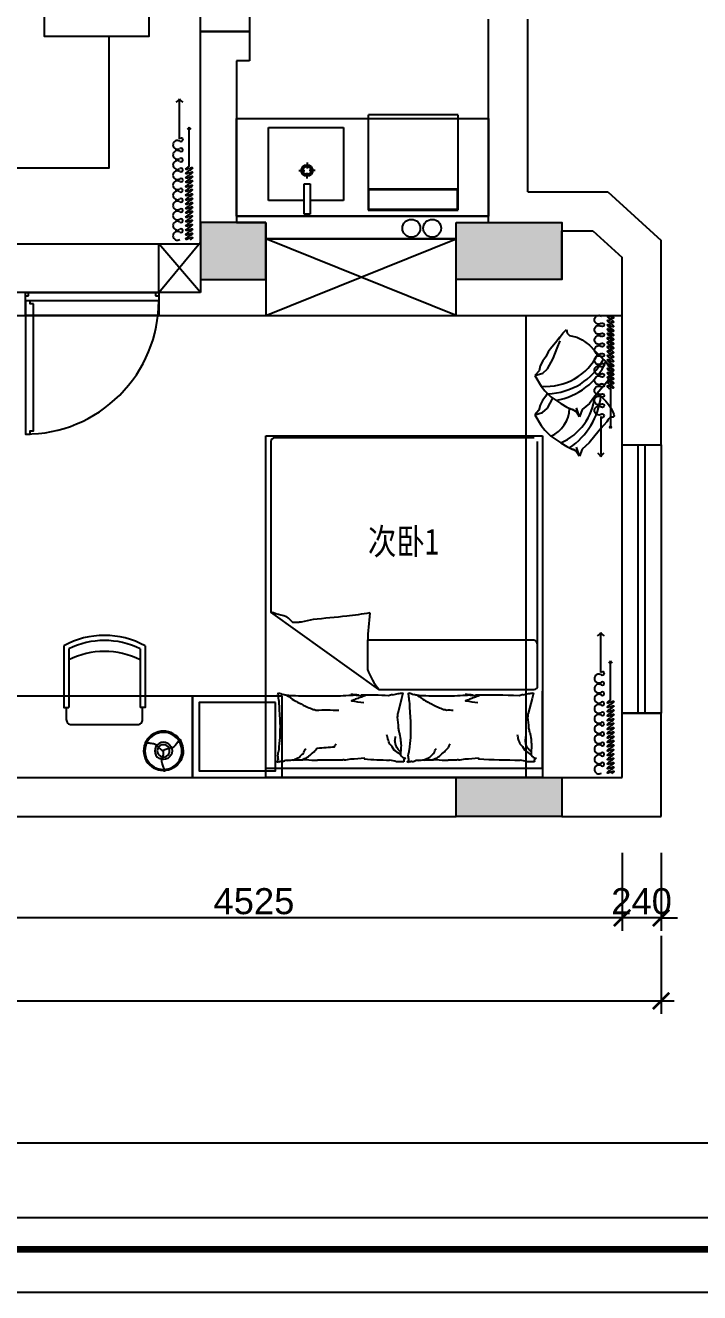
# Model space of a CAD drawing. Header units: millimetres. Extents: x 148889 to 229003, y -70503 to 111106.
# Drawn here: x 213598 to 217743, y -70503 to -62714 of the extents above; entities that cross this region are included whole.
import ezdxf
from ezdxf.enums import TextEntityAlignment as Align
from ezdxf.lldxf.tags import DXFTag

# ---------------------------------------------------------------- set-up
doc = ezdxf.new("R2010")
doc.units = ezdxf.units.MM
doc.header["$PDMODE"] = 3
doc.linetypes.add('DASHED2', pattern=[0.375, 0.25, -0.125])
doc.linetypes.add('HIDDEN', pattern=[0.375, 0.25, -0.125])
for name, color, linetype in [('C-门套', 16, 'Continuous'), ('P-原墙线', 7, 'Continuous'), ('P-固定家具1(到顶)', 3, 'Continuous'), ('P-固定家具2(不到顶)', 2, 'Continuous'), ('P-外部尺寸', 44, 'Continuous'), ('P-完成面', 1, 'Continuous'), ('P-文字', 3, 'Continuous'), ('P-新墙线', 4, 'Continuous'), ('P-活动家具', 3, 'Continuous'), ('P-窗', 3, 'Continuous'), ('P-门', 1, 'Continuous'), ('W-图框', 251, 'Continuous'), ('大墨图框', 4, 'Continuous')]:
    doc.layers.add(name, color=color, linetype=linetype)
doc.styles.add('Arial', font='arial.ttf')
doc.styles.add('H1', font='SimSun.ttf')
doc.styles.add('NAME-1', font='simhei_0.ttf')
doc.styles.add('NAME-2', font='swisse.ttf')
tags = doc.linetypes.add('ACAD_ISO03W100', pattern=[30, 12, -18]).pattern_tags.tags
tags[6:7] = [DXFTag(74, 4), DXFTag(75, 0), DXFTag(340, '0'), DXFTag(46, 1.0), DXFTag(50, 0.0), DXFTag(44, 0.0), DXFTag(45, 0.0)]
tags[4:5] = [DXFTag(74, 4), DXFTag(75, 0), DXFTag(340, '0'), DXFTag(46, 1.0), DXFTag(50, 0.0), DXFTag(44, 0.0), DXFTag(45, 0.0)]
doc.dimstyles.new('1比80', dxfattribs={"dimscale": 80, "dimtxt": 2, "dimasz": 1.25, "dimexe": 1, "dimexo": 1, "dimgap": 0.25, "dimtad": 1, "dimdec": 0, "dimrnd": 0.005, "dimzin": 0, "dimdsep": 46, "dimtxsty": 'Arial', "dimblk": 'ARCHTICK', "dimcen": 0.125, "dimdle": 1, "dimclrd": 44, "dimclre": 44, "dimclrt": 50, "dimadec": 0, "dimazin": 0, "dimtfac": 1, "dimtdec": 0, "dimtix": 1, "dimtmove": 2, "dimatfit": 3, "dimldrblk": 'DOT', "dimfxl": 5, "dimfxlon": 1, "dimtvp": 1, "dimtolj": 1, "dimtzin": 0, "dimarcsym": 0})

# ---------------------------------------------------------------- blocks, each defined once
blk = doc.blocks.new('_ArchTick')
at = {"color": 0, "linetype": 'ByBlock', "const_width": 0.15}
blk.add_lwpolyline([(-0.5, -0.5), (0.5, 0.5)], dxfattribs=at)
blk = doc.blocks.new('*D299')
at = {"layer": 'Defpoints', "color": 0}
for p in [(217505.9, -67258.6), (217265.9, -67336.1), (217265.9, -68199.3)]:
    blk.add_point(p, dxfattribs=at)
at = {"layer": 'P-外部尺寸', "color": 44, "lineweight": -2}
for p, q in [((217265.9, -67799.3), (217265.9, -68279.3)), ((217505.9, -67799.3), (217505.9, -68279.3)), ((217265.9, -68199.3), (217165.9, -68199.3)), ((217505.9, -68199.3), (217265.9, -68199.3)), ((217505.9, -68199.3), (217605.9, -68199.3))]:
    blk.add_line(p, q, dxfattribs=at)
at = {"layer": 'P-外部尺寸', "color": 44, "lineweight": -2, "xscale": 100, "yscale": 100, "zscale": 100}
blk.add_blockref('_ArchTick', (217265.9, -68199.3), dxfattribs=at)
at = {"layer": 'P-外部尺寸', "color": 44, "lineweight": -2, "xscale": 100, "yscale": 100, "zscale": 100, "rotation": 180}
blk.add_blockref('_ArchTick', (217505.9, -68199.3), dxfattribs=at)
at = {"layer": 'P-外部尺寸', "color": 50, "insert": (217385.9, -68097.6), "char_height": 160, "attachment_point": 5, "style": 'Arial'}
blk.add_mtext('\\A1;240', dxfattribs=at)
blk = doc.blocks.new('_Dot')
at = {"color": 0, "linetype": 'ByBlock', "lineweight": -2}
blk.add_line((-0.5, 0), (-1, 0), dxfattribs=at)
at = {"color": 0, "linetype": 'ByBlock', "const_width": 0.5}
blk.add_lwpolyline([(-0.25, 0, 1), (0.25, 0, 1)], format="xyb", close=True, dxfattribs=at)
blk = doc.blocks.new('*D300')
at = {"layer": 'Defpoints', "color": 0}
for p in [(212740.9, -67111.8), (217265.9, -67336.1), (212740.9, -68199.3)]:
    blk.add_point(p, dxfattribs=at)
at = {"layer": 'P-外部尺寸', "color": 44, "lineweight": -2}
for p, q in [((212740.9, -67799.3), (212740.9, -68279.3)), ((217265.9, -67799.3), (217265.9, -68279.3)), ((217345.9, -68199.3), (212660.9, -68199.3))]:
    blk.add_line(p, q, dxfattribs=at)
at = {"layer": 'P-外部尺寸', "color": 44, "lineweight": -2, "xscale": 100, "yscale": 100, "zscale": 100, "rotation": 180}
blk.add_blockref('_ArchTick', (212740.9, -68199.3), dxfattribs=at)
at = {"layer": 'P-外部尺寸', "color": 44, "lineweight": -2, "xscale": 100, "yscale": 100, "zscale": 100}
blk.add_blockref('_ArchTick', (217265.9, -68199.3), dxfattribs=at)
at = {"layer": 'P-外部尺寸', "color": 50, "insert": (215003.4, -68097.6), "char_height": 160, "attachment_point": 5, "style": 'Arial'}
blk.add_mtext('\\A1;4525', dxfattribs=at)
blk = doc.blocks.new('*D307')
at = {"layer": 'Defpoints', "color": 0}
for p in [(203190.9, -67799.3), (217505.9, -67799.3), (217505.9, -68709.5)]:
    blk.add_point(p, dxfattribs=at)
at = {"layer": 'P-外部尺寸', "color": 44, "lineweight": -2}
for p, q in [((203190.9, -68309.5), (203190.9, -68789.5)), ((217505.9, -68309.5), (217505.9, -68789.5)), ((203110.9, -68709.5), (217585.9, -68709.5))]:
    blk.add_line(p, q, dxfattribs=at)
at = {"layer": 'P-外部尺寸', "color": 44, "lineweight": -2, "xscale": 100, "yscale": 100, "zscale": 100, "rotation": 180}
blk.add_blockref('_ArchTick', (203190.9, -68709.5), dxfattribs=at)
at = {"layer": 'P-外部尺寸', "color": 44, "lineweight": -2, "xscale": 100, "yscale": 100, "zscale": 100}
blk.add_blockref('_ArchTick', (217505.9, -68709.5), dxfattribs=at)
at = {"layer": 'P-外部尺寸', "color": 50, "insert": (210348.4, -68607.7), "char_height": 160, "attachment_point": 5, "style": 'Arial'}
blk.add_mtext('\\A1;14315', dxfattribs=at)
blk = doc.blocks.new('*D308')
at = {"layer": 'Defpoints', "color": 0}
for p in [(217032.8, -67336.1), (218361.2, -67336.1), (217032.8, -67576.1)]:
    blk.add_point(p, dxfattribs=at)
at = {"layer": 'P-外部尺寸', "color": 44, "lineweight": -2}
for p, q in [((218361.2, -67336.1), (218361.2, -67236.1)), ((217961.2, -67336.1), (218441.2, -67336.1)), ((218361.2, -67576.1), (218361.2, -67336.1)), ((217961.2, -67576.1), (218441.2, -67576.1)), ((218361.2, -67576.1), (218361.2, -67676.1))]:
    blk.add_line(p, q, dxfattribs=at)
at = {"layer": 'P-外部尺寸', "color": 44, "lineweight": -2, "xscale": 100, "yscale": 100, "zscale": 100}
for p, rotation in [((218361.2, -67336.1), 270), ((218361.2, -67576.1), 90)]:
    blk.add_blockref('_ArchTick', p, dxfattribs=dict(at, rotation=rotation))
at = {"layer": 'P-外部尺寸', "color": 50, "insert": (218259.5, -67456.1), "char_height": 160, "attachment_point": 5, "rotation": 90, "style": 'Arial'}
blk.add_mtext('\\A1;240', dxfattribs=at)
blk = doc.blocks.new('*D309')
at = {"layer": 'Defpoints', "color": 0}
for p in [(215956.6, -64276.1), (218361.2, -64276.1), (217032.8, -67336.1)]:
    blk.add_point(p, dxfattribs=at)
at = {"layer": 'P-外部尺寸', "color": 44, "lineweight": -2}
for p, q in [((218361.2, -67416.1), (218361.2, -64196.1)), ((217961.2, -64276.1), (218441.2, -64276.1)), ((217961.2, -67336.1), (218441.2, -67336.1))]:
    blk.add_line(p, q, dxfattribs=at)
at = {"layer": 'P-外部尺寸', "color": 44, "lineweight": -2, "xscale": 100, "yscale": 100, "zscale": 100}
for p, rotation in [((218361.2, -64276.1), 90), ((218361.2, -67336.1), 270)]:
    blk.add_blockref('_ArchTick', p, dxfattribs=dict(at, rotation=rotation))
at = {"layer": 'P-外部尺寸', "color": 50, "insert": (218259.4, -65806.1), "char_height": 160, "attachment_point": 5, "rotation": 90, "style": 'Arial'}
blk.add_mtext('\\A1;3060', dxfattribs=at)
blk = doc.blocks.new('*D310')
at = {"layer": 'Defpoints', "color": 0}
for p in [(215774.2, -64026.1), (218361.2, -64026.1), (215956.6, -64276.1)]:
    blk.add_point(p, dxfattribs=at)
at = {"layer": 'P-外部尺寸', "color": 44, "lineweight": -2}
for p, q in [((218361.2, -64026.1), (218361.2, -63926.1)), ((217961.2, -64026.1), (218441.2, -64026.1)), ((218361.2, -64276.1), (218361.2, -64026.1)), ((217961.2, -64276.1), (218441.2, -64276.1)), ((218361.2, -64276.1), (218361.2, -64376.1))]:
    blk.add_line(p, q, dxfattribs=at)
at = {"layer": 'P-外部尺寸', "color": 44, "lineweight": -2, "xscale": 100, "yscale": 100, "zscale": 100}
for p, rotation in [((218361.2, -64026.1), 270), ((218361.2, -64276.1), 90)]:
    blk.add_blockref('_ArchTick', p, dxfattribs=dict(at, rotation=rotation))
at = {"layer": 'P-外部尺寸', "color": 50, "insert": (218259.5, -64151.1), "char_height": 160, "attachment_point": 5, "rotation": 90, "style": 'Arial'}
blk.add_mtext('\\A1;250', dxfattribs=at)
blk = doc.blocks.new('*D311')
at = {"layer": 'Defpoints', "color": 0}
for p in [(214675.9, -60411.1), (218361.2, -60411.1), (215774.2, -64026.1)]:
    blk.add_point(p, dxfattribs=at)
at = {"layer": 'P-外部尺寸', "color": 44, "lineweight": -2}
for p, q in [((218361.2, -64106.1), (218361.2, -60331.1)), ((217961.2, -60411.1), (218441.2, -60411.1)), ((217961.2, -64026.1), (218441.2, -64026.1))]:
    blk.add_line(p, q, dxfattribs=at)
at = {"layer": 'P-外部尺寸', "color": 44, "lineweight": -2, "xscale": 100, "yscale": 100, "zscale": 100}
for p, rotation in [((218361.2, -60411.1), 90), ((218361.2, -64026.1), 270)]:
    blk.add_blockref('_ArchTick', p, dxfattribs=dict(at, rotation=rotation))
at = {"layer": 'P-外部尺寸', "color": 50, "insert": (218259.4, -62218.6), "char_height": 160, "attachment_point": 5, "rotation": 90, "style": 'Arial'}
blk.add_mtext('\\A1;3615', dxfattribs=at)
blk = doc.blocks.new('A$C77B95984')
at = {"color": 252, "ltscale": 120}
for p, q in [((126.6, 365.8), (163.1, 403.9)), ((163.1, 403.9), (192.3, 434.5)), ((319.1, 443.7), (361.1, 408.5)), ((361.1, 408.5), (406.7, 372.2)), ((385.6, 389), (405.2, 409.5)), ((405.2, 409.5), (434.4, 440.1)), ((561.2, 449.3), (603.1, 414.1)), ((603.1, 414.1), (648.8, 377.8)), ((61.2, 285.9), (93.8, 331.4)), ((93.8, 331.4), (126.6, 365.8)), ((406.7, 372.2), (452.3, 339.7)), ((452.3, 339.7), (490.7, 295.8)), ((648.8, 377.8), (694.4, 345.3)), ((694.4, 345.3), (732.8, 301.4)), ((36.9, 206.9), (47.1, 251.9)), ((47.1, 251.9), (61.2, 285.9)), ((477.9, 202.2), (492.1, 236.1)), ((535.9, 281.9), (480.3, 262)), ((490.7, 295.8), (535.9, 281.9)), ((492.1, 236.1), (502.5, 269.9)), ((496.4, 246.9), (492.1, 236.1)), ((507.6, 263.1), (496.4, 246.9)), ((535.9, 281.9), (507.6, 263.1)), ((720, 207.8), (734.1, 241.7)), ((777.9, 287.5), (722.3, 267.6)), ((732.8, 301.4), (777.9, 287.5)), ((734.1, 241.7), (744.6, 275.5)), ((738.4, 252.5), (734.1, 241.7)), ((749.7, 268.7), (738.4, 252.5)), ((777.9, 287.5), (749.7, 268.7)), ((0, 187.4), (22.3, 191.7)), ((22.9, 165.5), (0, 187.4)), ((22.3, 191.7), (36.9, 206.9)), ((60.5, 139.4), (22.9, 165.5)), ((416.8, 102.7), (456.4, 164.4)), ((456.4, 164.4), (477.9, 202.2)), ((658.9, 108.3), (698.4, 170)), ((698.4, 170), (720, 207.8)), ((49.5, 147.5), (83.7, 122.2)), ((83.7, 122.2), (110.4, 100.4)), ((110.4, 100.4), (140.8, 78.7)), ((140.8, 78.7), (171, 64.5)), ((379.9, 64.1), (416.8, 102.7)), ((394.1, 79), (413, 70.1)), ((487.5, 83), (424.4, 114.5)), ((514.3, 53.7), (487.5, 83)), ((622, 69.7), (658.9, 108.3)), ((171, 64.5), (197.6, 46.4)), ((197.6, 46.4), (227.8, 32.2)), ((227.8, 32.2), (257.8, 25.4)), ((257.8, 25.4), (288.3, 0)), ((288, 1), (352.8, 41.7)), ((352.8, 41.7), (379.9, 64.1)), ((413, 70.1), (439.6, 52)), ((439.6, 52), (469.8, 37.8)), ((469.8, 37.8), (499.9, 31)), ((499.9, 31), (530.4, 5.6)), ((530.4, 5.6), (514.3, 53.7)), ((530, 6.6), (594.9, 47.3)), ((594.9, 47.3), (622, 69.7))]:
    blk.add_line(p, q, dxfattribs=at)
at = {"color": 252}
for p, q in [((117.1, 134.1), (71.8, 151.7)), ((181.1, 109.5), (117.1, 134.1)), ((245.4, 77.4), (181.1, 109.5)), ((272.2, 48.1), (245.4, 77.4)), ((288.3, 0), (272.2, 48.1))]:
    blk.add_line(p, q, dxfattribs=at)
at = {"color": 252, "ltscale": 120}
for centre, radius, start, end in [((0.4, 62.3), 398.5, 3.03399, 63.58331), ((42.5, 62.8), 400.7, 10.34656, 68.03772), ((-2.5, 61), 355.9, 356.8963, 65.524)]:
    blk.add_arc(centre, radius, start, end, dxfattribs=at)
at = {"color": 252}
for centre, radius, start, end in [((361, -40.1), 451.8, 35.89086, 84.39264), ((378.2, 19.6), 353.7, 25.14893, 85.37815), ((479.8, 19.2), 200, 26.4599, 88.51442)]:
    blk.add_arc(centre, radius, start, end, dxfattribs=at)
at = {"color": 252, "ltscale": 120}
for points, knots in [([(192.3, 434.5), (206.7, 445.2), (226.4, 460), (243.1, 478.1), (247.7, 483)], [0, 0, 0, 0, 53.615527, 73.759118, 73.759118, 73.759118, 73.759118]), ([(247.7, 483), (259.1, 474.5), (281.1, 458.2), (306.8, 448.5), (319.1, 443.7)], [0, 0, 0, 0, 42.350236, 81.851055, 81.851055, 81.851055, 81.851055]), ([(434.4, 440.1), (447.2, 451.1), (470.6, 471.1), (535.8, 503.9), (530.6, 465.6), (547.6, 456.6), (561.2, 449.3)], [0, 0, 0, 0, 61.510805, 111.422185, 121.590049, 161.394204, 161.394204, 161.394204, 161.394204])]:
    blk.add_open_spline(points, degree=3, knots=knots, dxfattribs=at)
blk = doc.blocks.new('sfbhsrdfbh')
at = {"layer": '大墨图框', "color": 4, "linetype": 'ByBlock', "ltscale": 100}
for points in [[(56.17, 280.38), (476.17, 280.38), (476.17, -16.59), (56.17, -16.59)], [(438.91, 274.48), (68.08, 274.48), (68.08, -8.51), (438.91, -8.51)]]:
    blk.add_lwpolyline(points, close=True, dxfattribs=at)
at = {"layer": '大墨图框', "color": 0, "const_width": 0.725}
blk.add_lwpolyline([(68.08, -11.95), (470.84, -11.95)], dxfattribs=at)
blk = doc.blocks.new('*U94')
at = {"color": 4}
blk.add_lwpolyline([(0, 0), (370.83, 0), (370.83, 8), (0, 8)], close=True, dxfattribs=at)
at = {"color": 2, "style": 'NAME-1'}
blk.add_attdef('FF', text='', height=3.5, dxfattribs=at).set_placement((4, 4), align=Align.MIDDLE)
at = {"color": 2, "style": 'NAME-2', "width": 1.2}
blk.add_attdef('PLAN', text='', height=3.5, dxfattribs=at).set_placement((10, 4), align=Align.MIDDLE_LEFT)
at = {"color": 2, "style": 'NAME-1'}
blk.add_attdef('平面布置图', text='', height=3.5, dxfattribs=at).set_placement((54.56, 4), align=Align.MIDDLE_LEFT)
blk.add_attdef('SCALE1:100/比例1:100', text='', height=3.5, dxfattribs=at).set_placement((370.83, 4), align=Align.MIDDLE_RIGHT)
blk = doc.blocks.new('A$C6D1B240A')
at = {"layer": 'P-活动家具'}
for p, q in [((450, 0), (450, 2100)), ((450, 2100), (2150, 2100)), ((2150, 2100), (2150, 0)), ((2150, 56), (450, 56)), ((2150, 0), (450, 0))]:
    blk.add_line(p, q, dxfattribs=at)
at = {"layer": 'P-活动家具', "color": 252}
for p, q in [((481.6, 2064.3), (481.6, 1015.5)), ((2099.1, 2086.5), (503.8, 2086.5)), ((2121.3, 562.8), (2121.3, 2064.3)), ((1146.1, 540.6), (481.6, 1015.5)), ((2099.1, 843.5), (1077.5, 843.5)), ((450, 56), (450, 531.1)), ((1146.1, 540.6), (2099.1, 540.6)), ((1284.9, 484.8), (1261.9, 393)), ((1293.2, 518.1), (1284.9, 484.8)), ((2086.7, 484.8), (2063.8, 393)), ((2095.1, 518.1), (2086.7, 484.8)), ((2150, 56), (2150, 531.1))]:
    blk.add_line(p, q, dxfattribs=at)
for points in [[(1089.2, 1010.8, -0.007297), (948.1, 991, -0.004988), (740.6, 971, -0.006616), (668.3, 955, 0.023828), (648.1, 951.3, 0.052541), (616.3, 951.8, 0.032755), (580.1, 987.4, 0.013133), (542.9, 996.9, 0.007859), (481.6, 1015.5)], [(580.1, 503.6, -0.016108), (623.4, 474.4, -0.024599), (653.2, 457.7, -0.009477), (707.6, 431.8, -0.015937), (740.8, 418.1, -0.072521), (758.9, 414.1, -0.009571), (899.2, 413.9)], [(1060.7, 501.9, -0.009729), (1030.3, 491.8, -0.009729), (1000.4, 480.6, -0.007971), (976.3, 470.6, -0.002711), (1052.5, 459.8)], [(1382, 503.6, -0.016108), (1425.3, 474.4, -0.024599), (1455, 457.7, -0.009477), (1509.5, 431.8, -0.015937), (1542.7, 418.1, -0.072521), (1560.8, 414.1, -0.033339), (1601.1, 413.9)], [(1762.5, 501.9, -0.009729), (1732.2, 491.8, -0.009729), (1702.3, 480.6, -0.007971), (1678.2, 470.6, -0.002711), (1754.3, 459.8)], [(1278.8, 138.6, 0.077379), (1240.1, 166.8, 0.077379), (1211.8, 205.4, 0.047525), (1200.8, 232.7, 0.047525), (1195.1, 261.7)], [(1280.4, 156.5, 0.05369), (1264.7, 170.9, 0.070312), (1255.6, 184.5, 0.015448), (1251.5, 194, 0.013244), (1247.3, 205.4, 0.082127), (1244, 225.5, 0.064164), (1247.3, 251.3)], [(2080.7, 138.6, 0.077379), (2042, 166.8, 0.077379), (2013.7, 205.4, 0.047525), (2002.7, 232.7, 0.047525), (1997, 261.7)], [(2082.3, 156.5, 0.05369), (2066.5, 170.9, 0.070312), (2057.5, 184.5, 0.015448), (2053.4, 194, 0.013244), (2049.2, 205.4, 0.082127), (2045.9, 225.5, 0.064164), (2049.2, 251.3)], [(584.3, 103.2, -0.088153), (622.7, 107.1, -0.088153), (657.3, 124.1, -0.077547), (681.4, 148.1, -0.077547), (697, 178.3)], [(675.4, 109.5, -0.027842), (701.8, 121.3, -0.048685), (715.8, 130.3, -0.023666), (746.8, 157.4, -0.031223), (767.9, 180.4, -0.004518), (873.6, 188.9, -0.023191), (882.5, 207.5)], [(1386.2, 103.2, -0.088153), (1424.5, 107.1, -0.088153), (1459.2, 124.1, -0.077547), (1483.3, 148.1, -0.077547), (1498.9, 178.3)], [(1477.3, 109.5, -0.027842), (1503.7, 121.3, -0.048685), (1517.6, 130.3, -0.023666), (1548.7, 157.4, -0.031223), (1569.8, 180.4, -0.046801), (1575.5, 188.9, -0.023191), (1584.4, 207.5)]]:
    blk.add_lwpolyline(points, format="xyb", dxfattribs=at)
for centre, radius, start, end in [((503.8, 2064.3), 22.2, 90, 180), ((3574.7, 740.7), 2500.1, 173.79846, 181.78212), ((2096.7, 821.4), 22.2, 360, 90), ((1467, 806.5), 416.7, 200.14884, 219.64454), ((2099.1, 562.8), 22.2, 270, 360), ((504.7, 514.4), 21.5, 343.30223, 9.99836), ((881.5, 530.1), 356.9, 183.50486, 189.99836), ((526.1, 519.6), 1.47, 262.8796, 343.30223), ((554.6, 612.5), 97.2, 253.77885, 262.8796), ((15659.1, 1275.5), 15150.6, 183.05496, 183.50486), ((581.7, 591.8), 85.3, 242.71588, 253.77885), ((546.6, 460.9), 50.3, 62.71588, 77.13096), ((559.6, 343.9), 162.1, 77.13096, 86.42603), ((589.2, -791.5), 1293.3, 86.42603, 89.71345), ((854.7, -18240.5), 18740.8, 89.83315, 90.56502), ((1016.7, -989.4), 1493.5, 91.53552, 94.12818), ((900.8, -953.5), 1465.1, 85.23375, 87.16236), ((1024.5, 760.2), 255.6, 258.44144, 272.74906), ((1082.2, -761), 1268.9, 92.69346, 94.76579), ((1097, -1267.5), 1773.4, 86.51017, 91.94522), ((1244.7, 375.7), 133, 96.43405, 107.38641), ((1187.7, 759.6), 255.2, 279.4841, 287.38641), ((1242.6, 816.1), 300.8, 274.08294, 279.4841), ((1293.1, 519.2), 1.02, 165.95506, 274.08294), ((1306.6, 514.4), 21.5, 343.30223, 9.99836), ((1683.4, 530.1), 356.9, 183.50486, 189.99836), ((1327.9, 519.6), 1.47, 262.8796, 343.30223), ((1356.5, 612.5), 97.2, 253.77885, 262.8796), ((16461, 1275.5), 15150.6, 183.05496, 183.50486), ((1383.5, 591.8), 85.3, 242.71588, 253.77885), ((1348.5, 460.9), 50.3, 62.71588, 77.13096), ((1361.5, 343.9), 162.1, 77.13096, 86.42603), ((1391.1, -791.5), 1293.3, 86.42603, 89.71345), ((1579.3, -5853.6), 6353.9, 89.71345, 90.97038), ((1718.6, -989.4), 1493.5, 91.53552, 94.12818), ((1602.7, -953.5), 1465.1, 85.23375, 87.16236), ((1726.4, 760.2), 255.6, 258.44144, 272.74906), ((1784, -761), 1268.9, 92.69346, 94.76579), ((1834.7, -4002.1), 4508, 87.81131, 91.22007), ((2046.6, 375.7), 133, 96.43405, 107.38641), ((1989.6, 759.6), 255.2, 279.4841, 287.38641), ((2044.5, 816.1), 300.8, 274.08294, 279.4841), ((2095, 519.2), 1.02, 165.95506, 274.08294), ((1186.8, 389.5), 75.2, 345.9548, 2.66488), ((1988.6, 389.5), 75.2, 345.9548, 2.66488), ((2053.2, 392.6), 1516.9, 181.63309, 183.05496), ((1291.2, 267.4), 754.1, 176.63125, 181.63309), ((534.9, 269.3), 732, 2.66488, 8.00505), ((2855, 392.6), 1516.9, 181.63309, 183.05496), ((2093.1, 267.4), 754.1, 176.63125, 181.63309), ((1336.8, 269.3), 732, 2.66488, 8.00505), ((1542.8, 110.3), 1014.5, 172.3191, 176.63125), ((921.7, 228.9), 352.4, 8.00505, 12.19838), ((2236.7, 442.9), 980, 189.68436, 192.19838), ((1505.4, 235.8), 226.6, 180, 189.68436), ((2344.7, 110.3), 1014.5, 172.3191, 176.63125), ((1723.6, 228.9), 352.4, 8.00505, 12.19838), ((3038.6, 442.9), 980, 189.68436, 192.19838), ((2307.3, 235.8), 226.6, 180, 189.68436), ((745.5, 123.7), 220.4, 167.89054, 172.3191), ((1825.2, 138.3), 546.5, 173.76763, 180), ((1547.4, 123.7), 220.4, 167.89054, 172.3191), ((2627.1, 138.3), 546.5, 173.76763, 180), ((518.1, 99.5), 2.58, 258.10694, 19.56397), ((516.1, 93.4), 3.8, 19.56397, 68.2117), ((517.6, 66.9), 27.9, 68.2117, 85.69746), ((524.9, 98.6), 4.75, 78.10694, 158.0096), ((256.5, 191.8), 273.4, 347.89054, 351.86652), ((489.9, 121.2), 36.4, 351.86652, 21.42098), ((542, 109.5), 17.3, 158.0096, 201.42098), ((544.3, 65.2), 32.1, 85.69746, 120.65125), ((541.2, 156.8), 59.9, 275.25919, 300.65125), ((541.4, 1016.8), 912, 271.90789, 275.25919), ((641.7, 1768.8), 1660.3, 269.42426, 271.90789), ((778.2, 1076.3), 970.2, 265.19815, 269.42426), ((817.3, -3669.1), 3775.5, 88.59826, 90.74124), ((939.6, -61.3), 169.3, 92.53858, 100.18988), ((869.7, 692.6), 588.1, 276.08669, 280.18988), ((973.7, 638.9), 525.1, 270.00391, 279.07304), ((1058.8, 116.9), 4.11, 123.62062, 229.83043), ((1352.9, 4487.9), 4384.2, 266.1196, 268.15023), ((1161.7, -229), 338.6, 74.25602, 81.5628), ((1253.6, -82.1), 179, 81.5628, 90), ((1312.6, 155.7), 38, 206.58052, 265.59979), ((1299.5, -3.5), 100.4, 90, 101.27238), ((1312.5, 103.5), 14.6, 101.27238, 206.58052), ((1319.9, 99.5), 2.58, 258.10694, 19.56397), ((1318, 93.4), 3.8, 19.56397, 68.2117), ((1319.5, 66.9), 27.9, 68.2117, 85.69746), ((1326.8, 98.6), 4.75, 78.10694, 158.0096), ((1058.4, 191.8), 273.4, 347.89054, 351.86652), ((1291.8, 121.2), 36.4, 351.86652, 21.42098), ((1343.9, 109.5), 17.3, 158.0096, 201.42098), ((1346.2, 65.2), 32.1, 85.69746, 120.65125), ((1343.1, 156.8), 59.9, 275.25919, 300.65125), ((1343.3, 1016.8), 912, 271.90789, 275.25919), ((1443.6, 1768.8), 1660.3, 269.42426, 271.90789), ((1580.1, 1076.3), 970.2, 265.19815, 269.42426), ((1584.6, -215.5), 321.9, 85.19815, 92.53858), ((1641.5, -61.3), 169.3, 92.53858, 100.18988), ((1571.6, 692.6), 588.1, 276.08669, 280.18988), ((1675.6, 638.9), 525.1, 270.00391, 279.07304), ((1760.7, 116.9), 4.11, 123.62062, 229.83043), ((2245.7, 11939.8), 11836.1, 267.63884, 268.8747), ((1963.6, -229), 338.6, 74.25602, 81.5628), ((2055.4, -82.1), 179, 81.5628, 90), ((2114.4, 155.7), 38, 206.58052, 265.59979), ((2101.3, -3.5), 100.4, 90, 101.27238), ((2114.4, 103.5), 14.6, 101.27238, 206.58052)]:
    blk.add_arc(centre, radius, start, end, dxfattribs=at)
blk = doc.blocks.new('A$C2BA7324C')
at = {"layer": 'P-活动家具', "color": 8, "linetype": 'DASHED2'}
for p, q in [((0, 585.9), (552.5, 585.9)), ((5, 580.9), (547.5, 580.9)), ((5, 460.4), (5, 580.9)), ((547.5, 580.9), (547.5, 460.4)), ((552.5, 0), (552.5, 585.9)), ((0, 455.3), (552.5, 455.3)), ((5, 460.4), (547.5, 460.4))]:
    blk.add_line(p, q, dxfattribs=at)
blk.add_lwpolyline([(0, 585.9), (0, 0), (552.5, 0), (552.5, 585.9)], close=True, dxfattribs=at)
blk = doc.blocks.new('A$C10130CDA')
at = {"layer": 'P-门'}
for p, q in [((0, 0), (0, 30)), ((0, 30), (20, 30)), ((820, 0), (0, 0)), ((20, 30), (20, 50)), ((20, 50), (800, 50)), ((800, 50), (800, 30)), ((800, 30), (820, 30)), ((820, 30), (820, 0))]:
    blk.add_line(p, q, dxfattribs=at)
blk = doc.blocks.new('A$C674F3EA9')
at = {"color": 252, "linetype": 'ACAD_ISO03W100'}
blk.add_lwpolyline([(484.4, 443.9), (484.4, 516.8, 0.414214), (453.1, 548.1), (46.9, 548.1, 0.414214), (15.6, 516.8), (15.6, 443.9)], format="xyb", dxfattribs=at)
for points in [[(0, 373), (0, 443.9), (31.3, 443.9)], [(31.3, 373), (31.3, 443.9)], [(468.8, 373), (468.8, 443.9)], [(500, 373), (500, 443.9), (468.8, 443.9)]]:
    blk.add_lwpolyline(points, dxfattribs=at)
for points in [[(0, 63.7), (0, 373)], [(31.3, 82.7), (31.3, 373)], [(468.8, 82.7), (468.8, 373)], [(500, 63.7), (500, 373)]]:
    blk.add_lwpolyline(points)
for centre, radius, start, end in [((250, 588.7, 0), 490.4, 243.50911, 296.49088), ((250, 521.6, 0), 490.4, 243.50911, 296.49088), ((250, 521.6, 0), 521.7, 241.36424, 298.63576)]:
    blk.add_arc(centre, radius, start, end)
blk = doc.blocks.new('asdasdw')
at = {"color": 252, "linetype": 'ByBlock'}
for major_axis, start_param, end_param in [((-65.8, 134.8), 5.497787, 8.63938), ((-61.7, 126.4), 5.497787, 8.63938), ((-61.7, 126.4), 2.356194, 5.497787), ((-20.6, 42.1), 5.497787, 8.63938), ((-20.6, 42.1), 2.356194, 5.497787)]:
    blk.add_ellipse((4741.5, 6512.8, 0), major_axis=major_axis, ratio=1, start_param=start_param, end_param=end_param, dxfattribs=at)
at = {"color": 252, "linetype": 'ByBlock', "extrusion": (0, 0, -1)}
blk.add_ellipse((4741.5, 6512.8, 0), major_axis=(134.8, 65.8), ratio=1, start_param=5.497787, end_param=8.63938, dxfattribs=at)
at = {"color": 252}
blk.add_ellipse((4741.5, 6512.8, 0), major_axis=(-28.8, 59), ratio=1, start_param=5.497787, end_param=8.63938, dxfattribs=at)
at = {"color": 252, "extrusion": (0, 0, -1)}
blk.add_ellipse((4741.5, 6512.8, 0), major_axis=(59, 28.8), ratio=1, start_param=5.497787, end_param=8.63938, dxfattribs=at)
at = {"color": 252}
for points in [[(4588.6, 6557.7, 0), (4602.5, 6553.5, 0), (4623.6, 6551.8, 0), (4640.6, 6553.1, 0), (4656.6, 6553.1, 0), (4675.8, 6549.4, 0), (4693.1, 6537.9, 0), (4721.4, 6518.7, 0), (4734.1, 6513.5, 0), (4742.5, 6510.8, 0)], [(4856.8, 6622.7, 0), (4846.2, 6612.7, 0), (4834.2, 6595.3, 0), (4826.8, 6580, 0), (4818.8, 6566.1, 0), (4806, 6551.3, 0), (4787.4, 6542.1, 0), (4756.7, 6527.2, 0), (4745.8, 6518.8, 0), (4739.3, 6512.8, 0)], [(4779, 6357.9, 0), (4775.6, 6372.1, 0), (4766.6, 6391.2, 0), (4757, 6405.2, 0), (4749, 6419.1, 0), (4742.6, 6437.6, 0), (4743.9, 6458.3, 0), (4746.4, 6492.4, 0), (4744.6, 6506, 0), (4742.6, 6514.6, 0)]]:
    blk.add_spline(points, degree=3, dxfattribs=at)
blk = doc.blocks.new('A$C7EE014FC')
at = {"color": 252, "ltscale": 3}
for centre, radius, start, end in [((785.8, 1646.4), 679.6, 118.97694, 154.84408), ((371.4, 395.3), 212.6, 171.81466, 293.5953)]:
    blk.add_arc(centre, radius, start, end, dxfattribs=at)
at = {"color": 252, "ltscale": 3, "extrusion": (0, 0, -1)}
blk.add_ellipse((328.8, 2082.6), major_axis=(-158.5, -152.9), ratio=0.45088, start_param=-1.570796, end_param=4.712389, dxfattribs=at)
at = {"color": 252, "ltscale": 3}
blk.add_ellipse((328.8, 318.3), major_axis=(-158.5, 152.9), ratio=0.45088, start_param=-1.570796, end_param=4.712389, dxfattribs=at)
at = {"layer": 'P-活动家具'}
for p, q in [((0, 2400), (950.1, 2400)), ((0, 0), (0, 2400)), ((950.1, 2400), (950.1, 2271)), ((154.7, 170), (154.7, 2230)), ((175.2, 2250.5), (929.6, 2250.5)), ((950.1, 170), (950.1, 2230)), ((950.1, 1200), (154.7, 1200)), ((929.6, 149.5), (175.2, 149.5)), ((175.2, 149.5), (929.6, 149.5)), ((950.1, 0), (950.1, 129)), ((0, 0), (950.1, 0))]:
    blk.add_line(p, q, dxfattribs=at)
for centre, start, end in [((929.6, 2271), 270, 0), ((175.2, 2230), 90, 180.00317), ((929.6, 2230), 0, 90), ((175.2, 170), 179.99683, 270), ((929.6, 170), 270, 0), ((929.6, 129), 0, 90)]:
    blk.add_arc(centre, 20.5, start, end, dxfattribs=at)
blk = doc.blocks.new('A$C0F331B38')
at = {"layer": 'P-活动家具'}
for p, q in [((0, 850), (0, 721)), ((850.1, 850), (0, 850)), ((850.1, 0), (850.1, 850)), ((0, 170), (0, 680)), ((674.9, 700.5), (20.5, 700.5)), ((561.4, 700.5), (561.4, 149.5)), ((695.4, 170), (695.4, 680)), ((0, 0), (0, 129)), ((20.5, 149.5), (674.9, 149.5)), ((674.9, 149.5), (20.5, 149.5)), ((850.1, 0), (0, 0))]:
    blk.add_line(p, q, dxfattribs=at)
for centre, start, end in [((20.5, 721), 180, 270), ((20.5, 680), 90, 180), ((674.9, 680), 359.99683, 90), ((20.5, 170), 180, 270), ((674.9, 170), 270, 0.00317), ((20.5, 129), 90, 180)]:
    blk.add_arc(centre, 20.5, start, end, dxfattribs=at)
blk = doc.blocks.new('A$C22EE4B40')
at = {"layer": 'P-新墙线', "color": 252}
for points in [[(631.5, 234.9), (0, 234.9), (0, 3491.3), (1302.1, 3491.3)], [(1975.8, 3491.3), (2539.8, 3491.3)], [(2788.3, 3254.3), (2788.3, 3063.1)], [(2788.3, 663.1), (2788.3, 462.8)], [(809.4, 234.9), (631.5, 234.9)], [(2537.9, 234.9), (1659.4, 234.9)]]:
    blk.add_lwpolyline(points, dxfattribs=at)
at = {"layer": 'P-活动家具'}
for points in [[(1681.7, 1350.3), (731.7, 1350.3), (731.7, 2450.3), (1681.7, 2450.3)], [(1659.4, 629.8), (1659.4, -10.7), (809.4, -10.7), (809.4, 629.8)]]:
    blk.add_lwpolyline(points, close=True, dxfattribs=at)
for centre in [(2734.8, 3447), (2734.8, 270.1)]:
    blk.add_circle(centre, 200, dxfattribs=at)
at = {"rotation": 53.1708397505404}
blk.add_blockref('A$C0F331B38', (1733.7, 3168.1), dxfattribs=at)
at = {"layer": 'P-活动家具', "extrusion": (0, 0, -1), "zscale": -1}
blk.add_blockref('A$C7EE014FC', (-3040.4, 663.1), dxfattribs=at)
blk = doc.blocks.new('A$C5B2422F6')
at = {"layer": 'P-活动家具'}
blk.add_lwpolyline([(0, 550), (0, 0), (500, 0), (500, 550)], close=True, dxfattribs=at)
at = {"layer": 'P-活动家具', "color": 252}
blk.add_lwpolyline([(40, 510), (40, 40), (460, 40), (460, 510)], close=True, dxfattribs=at)
blk = doc.blocks.new('A$C3A1E34E2')
at = {"color": 0, "linetype": 'ByBlock'}
for p, q in [((899, 122), (1232, 122)), ((657, 37, 0), (1001, 37, 0))]:
    blk.add_line(p, q, dxfattribs=at)
for centre, start, end in [((1017, 69, 0), 206.8177, 243.0269), ((1017, 5, 0), 116.9731, 153.1823)]:
    blk.add_arc(centre, 36.1, start, end, dxfattribs=at)
for centre, major_axis, start_param, end_param in [((48, 140), (-27.4, 27.4), -0.785341, 1.400999), ((48, 140), (-27.4, 27.4), 3.311504, 5.497844), ((93, 108), (-11, 11), 0.169911, 4.542591), ((137, 140), (27.4, 27.4), 0.785455, 2.971795), ((137, 140), (27.4, 27.4), 4.8823, 7.06864), ((181, 108), (11, 11), 1.740708, 6.113388), ((226, 140), (-27.4, 27.4), -0.785341, 1.400999), ((226, 140), (27.4, 27.4), 4.8823, 7.06864), ((270, 108), (-11, 11), 0.169911, 4.542591), ((314, 140), (27.4, 27.4), 0.785341, 2.971681), ((314, 140), (27.4, 27.4), 4.882187, 7.068527), ((359, 108), (11, 11), 1.740594, 6.113274), ((403, 140), (27.4, 27.4), 0.785341, 2.971681), ((403, 140), (27.4, 27.4), 4.882187, 7.068527), ((447, 108), (-11, 11), 0.169798, 2.356194), ((447, 108), (11, 11), 3.927048, 6.113388), ((492, 140), (-27.4, 27.4), -0.785341, 1.400999), ((492, 140), (-27.4, 27.4), 3.311504, 5.497844), ((536, 108), (-11, 11), 0.169911, 4.542591), ((580, 140), (27.4, 27.4), 0.785455, 2.971795), ((580, 140), (27.4, 27.4), 4.8823, 7.06864), ((625, 108), (11, 11), 1.740708, 6.113388), ((669, 140), (-27.4, 27.4), -0.785341, 1.400999), ((669, 140), (27.4, 27.4), 4.8823, 7.06864), ((713, 108), (-11, 11), 0.169911, 4.542591), ((758, 140), (27.4, 27.4), 0.785341, 2.971681), ((758, 140), (27.4, 27.4), 4.882187, 7.068527), ((802, 108), (11, 11), 1.740594, 6.113274), ((846, 140), (27.4, 27.4), 0.785341, 2.971681), ((846, 140), (27.4, 27.4), 4.882187, 7.068527), ((891, 108), (-11, 11), 0.169798, 2.356194), ((1280, 181), (46.9, 46.9), 2.824252, 3.456222), ((1280, 63), (-46.9, 46.9), -0.314629, 0.31734)]:
    blk.add_ellipse(centre, major_axis=major_axis, ratio=1, start_param=start_param, end_param=end_param, dxfattribs=at)
at = {"color": 0, "linetype": 'ByBlock', "extrusion": (0, 0, -1)}
blk.add_ellipse((891, 108), major_axis=(13.9, 8.4), ratio=0.942431, start_param=-0.491972, end_param=2.091434, dxfattribs=at)
at = {"color": 0, "extrusion": (0, 0, -1)}
for centre, start_param, end_param in [((15, 37, 0), 1.716714, 4.546394), ((34, 37, 0), -1.424879, 1.716714), ((53, 37, 0), 1.716714, 4.858306), ((72, 37, 0), -1.424879, 1.716714), ((91, 37, 0), 1.716714, 4.858306), ((111, 37, 0), -1.424879, 1.716714), ((130, 37, 0), 1.716714, 4.858306), ((149, 37, 0), -1.424879, 1.716714), ((168, 37, 0), 1.716714, 4.858306), ((187, 37, 0), -1.424879, 1.716714), ((206, 37, 0), 1.716714, 4.858306), ((226, 37, 0), -1.424879, 1.716714), ((245, 37, 0), 1.716714, 4.858306), ((264, 37, 0), -1.424879, 1.716714), ((283, 37, 0), 1.716714, 4.858306), ((302, 37, 0), -1.424879, 1.716714), ((322, 37, 0), 1.716714, 4.858306), ((341, 37, 0), -1.424879, 1.716714), ((360, 37, 0), 1.716714, 4.858306), ((379, 37, 0), -1.424879, 1.716714), ((398, 37, 0), 1.716714, 4.858306), ((418, 37, 0), -1.424879, 1.716714), ((437, 37, 0), 1.716714, 4.858306), ((456, 37, 0), -1.424879, 1.716714), ((475, 37, 0), 1.716714, 4.858306), ((494, 37, 0), -1.424879, 1.716714), ((514, 37, 0), 1.716714, 4.858306), ((533, 37, 0), -1.424879, 1.716714), ((552, 37, 0), 1.716714, 4.858306), ((571, 37, 0), -1.424879, 1.716714), ((590, 37, 0), 1.716714, 4.858306), ((610, 37, 0), -1.424879, 1.716714), ((629, 37, 0), 1.716714, 4.858306), ((648, 37, 0), -1.424879, 1.716714)]:
    blk.add_ellipse(centre, major_axis=(-16.5, 28.6), ratio=0.254545, start_param=start_param, end_param=end_param, dxfattribs=at)

msp = doc.modelspace()

# ---------------------------------------------------------------- hatches: boundary and pattern name
at = {"layer": 'P-原墙线'}
h = msp.add_hatch(color=8, dxfattribs=at)
h.dxf.hatch_style = 1
h.paths.add_polyline_path([(214675.9, -56581.1), (214675.9, -56891.1), (215085.9, -56891.1), (215085.9, -56581.1)])
h.paths.add_polyline_path([(214975.9, -60051.1), (214675.9, -60051.1), (214675.9, -60551.1), (214975.9, -60551.1)])
h.paths.add_polyline_path([(215075.9, -63926.1), (214675.9, -63926.1), (214675.9, -64276.1), (215075.9, -64276.1)])
h.paths.add_polyline_path([(216245.9, -64276.1), (216895.9, -64276.1), (216895.9, -63926.1), (216245.9, -63926.1)])
h.paths.add_polyline_path([(210055.9, -66006.1), (210055.9, -66426.1), (210430.9, -66426.1), (210430.9, -66006.1)])
h.paths.add_polyline_path([(212500.9, -67576.1), (212775.9, -67576.1), (212775.9, -67246.1), (212500.9, -67246.1)])
h.paths.add_polyline_path([(216245.9, -67336.1), (216245.9, -67576.1), (216895.9, -67576.1), (216895.9, -67336.1)])
h.paths.add_polyline_path([(204880.9, -65886.1), (204400.9, -65886.1), (204400.9, -66276.1), (204880.9, -66276.1)])
h.paths.add_polyline_path([(203430.9, -63806.1), (203430.9, -63556.1), (202860.9, -63556.1), (202860.9, -63806.1)])
h.paths.add_polyline_path([(202860.9, -60541.1), (202860.9, -60901.1), (203290.9, -60901.1), (203290.9, -60541.1)])
h.paths.add_polyline_path([(207180.9, -60811.1), (207180.9, -60491.1), (206760.9, -60491.1), (206760.9, -60811.1)])
h.paths.add_polyline_path([(209965.9, -60811.1), (210290.9, -60811.1), (210290.9, -60181.1), (209965.9, -60181.1)])
h.paths.add_polyline_path([(209185.9, -56581.1), (208945.9, -56581.1), (208945.9, -56941.1), (209185.9, -56941.1)])
h.paths.add_polyline_path([(207190.9, -57801.1), (207190.9, -57561.1), (206770.9, -57561.1), (206770.9, -57801.1)])
h.paths.add_polyline_path([(204890.9, -57561.1), (204460.9, -57561.1), (204460.9, -57801.1), (204890.9, -57801.1)])

# ---------------------------------------------------------------- linework, layer by layer
at = {"layer": 'C-门套', "linetype": 'HIDDEN'}
msp.add_lwpolyline([(214675.9, -60731.1), (214975.9, -60731.1), (214975.9, -62751.1), (214675.9, -62751.1)], close=True, dxfattribs=at)
at = {"layer": 'C-门套', "linetype": 'HIDDEN', "elevation": 116.6}
msp.add_lwpolyline([(213598.4, -64356.1), (214418.4, -64356.1), (214418.4, -64496.1), (213598.4, -64496.1)], close=True, dxfattribs=at)
at = {"layer": 'P-原墙线'}
for p, q in [((216445.9, -63926.1), (216445.9, -62676.1)), ((216685.9, -63736.1), (216685.9, -62676.1)), ((214675.9, -64046.1), (214675.9, -62751.1)), ((214675.9, -62751.1), (214975.9, -62751.1)), ((214975.9, -62751.1), (214975.9, -62931.1)), ((214975.9, -62931.1), (214895.9, -62931.1)), ((214895.9, -62931.1), (214895.9, -63926.1)), ((216685.9, -63736.1), (217179.3, -63736.1)), ((217179.3, -63736.1), (217505.9, -64035.5)), ((214895.9, -63926.1), (215075.9, -63926.1)), ((215075.9, -63926.1), (215075.9, -64026.1)), ((216245.9, -64026.1), (216245.9, -63926.1)), ((216245.9, -63926.1), (216445.9, -63926.1)), ((216895.9, -64276.1), (216895.9, -63976.1)), ((216895.9, -63976.1), (217085.9, -63976.1)), ((217085.9, -63976.1), (217265.9, -64141.1)), ((217505.9, -65291.1), (217505.9, -64035.5)), ((217265.9, -65291.1), (217265.9, -64141.1)), ((216675.9, -67336.1), (216675.9, -64496.1)), ((217265.9, -65291.1), (217505.9, -65291.1)), ((217265.9, -67336.1), (217265.9, -66941.1)), ((217265.9, -66941.1), (217505.9, -66941.1)), ((217505.9, -67576.1), (217505.9, -66941.1)), ((212790.9, -67336.1), (217265.9, -67336.1)), ((212775.9, -67576.1), (216245.9, -67576.1)), ((216895.9, -67576.1), (217505.9, -67576.1))]:
    msp.add_line(p, q, dxfattribs=at)
for points in [[(215075.9, -63926.1), (214675.9, -63926.1), (214675.9, -64276.1), (215075.9, -64276.1)], [(216245.9, -63926.1), (216895.9, -63926.1), (216895.9, -64276.1), (216245.9, -64276.1)], [(216245.9, -67336.1), (216895.9, -67336.1), (216895.9, -67576.1), (216245.9, -67576.1)]]:
    msp.add_lwpolyline(points, close=True, dxfattribs=at)
for centre in [(215970.9, -63961.1), (216099, -63961.1)]:
    msp.add_circle(centre, 55, dxfattribs=at)
at = {"layer": 'P-固定家具1(到顶)'}
msp.add_line((209965.9, -64056.1), (214675.9, -64056.1), dxfattribs=at)
at = {"layer": 'P-固定家具1(到顶)', "color": 252}
for p, q in [((214418.4, -64356.1, 116.6), (214675.9, -64046.1)), ((214675.9, -64356.1), (214418.4, -64056.1, 116.6)), ((215075.9, -64496.1), (216245.9, -64026.1)), ((216245.9, -64496.1), (215075.9, -64026.1))]:
    msp.add_line(p, q, dxfattribs=at)
at = {"layer": 'P-固定家具1(到顶)'}
for points in [[(214675.9, -64356.1), (214418.4, -64356.1), (214418.4, -64056.1), (214675.9, -64056.1)], [(215075.9, -64496.1), (216245.9, -64496.1), (216245.9, -64026.1), (215075.9, -64026.1)]]:
    msp.add_lwpolyline(points, close=True, dxfattribs=at)
at = {"layer": 'P-新墙线'}
for p, q in [((214895.9, -63886.1), (216447.2, -63886.1)), ((215075.9, -64026.1), (216245.9, -64026.1)), ((214675.9, -64276.1), (214675.9, -64356.1)), ((215075.9, -64276.1), (215075.9, -64416.1)), ((215075.9, -64276.1), (215075.9, -64496.1)), ((214675.9, -64356.1), (211110.9, -64356.1)), ((211110.9, -64496.1), (215075.9, -64496.1)), ((216245.9, -64496.1), (217265.9, -64496.1))]:
    msp.add_line(p, q, dxfattribs=at)
at = {"layer": 'P-活动家具', "color": 252}
for p, q in [((215093.8, -63791.1), (215093.8, -63341.1)), ((215093.8, -63341.1), (215554.3, -63341.1)), ((215554.3, -63341.1), (215554.3, -63791.1)), ((215329.6, -63556.6), (215329.6, -63593)), ((215280.1, -63606.1), (215316.6, -63606.1)), ((215329.6, -63655.6), (215329.6, -63619.1)), ((215379.1, -63606.1), (215342.7, -63606.1)), ((215311.1, -63874.5), (215311.1, -63688.4)), ((215311.1, -63688.4), (215348.1, -63688.4)), ((215348.1, -63688.4), (215348.1, -63874.5)), ((215311.1, -63791.1), (215093.8, -63791.1)), ((215554.3, -63791.1), (215348.1, -63791.1)), ((215348.1, -63874.5), (215311.1, -63874.5))]:
    msp.add_line(p, q, dxfattribs=at)
at = {"layer": 'P-活动家具', "color": 2}
msp.add_lwpolyline([(214895.9, -63286.1), (216445.9, -63286.1), (216445.9, -63886.1), (214895.9, -63886.1)], close=True, dxfattribs=at)
at = {"layer": 'P-活动家具'}
msp.add_lwpolyline([(214625.9, -67336.1), (214625.9, -66836.1), (213525.9, -66836.1), (213525.9, -67336.1)], close=True, dxfattribs=at)
at = {"layer": 'P-活动家具', "color": 252}
for radius in [35, 25]:
    msp.add_circle((215329.6, -63606.1), radius, dxfattribs=at)
at = {"layer": 'P-窗'}
for p, q in [((217365.9, -66941.1), (217365.9, -65291.1)), ((217405.9, -65291.1), (217405.9, -66941.1))]:
    msp.add_line(p, q, dxfattribs=at)
msp.add_lwpolyline([(217265.9, -65291.1), (217505.9, -65291.1), (217505.9, -66941.1), (217265.9, -66941.1)], close=True, dxfattribs=at)
at = {"layer": 'P-门', "color": 8, "elevation": 116.6}
msp.add_lwpolyline([(213648.4, -64426.1), (213628.4, -64426.1), (213628.4, -64406.1), (213598.4, -64406.1), (213598.4, -65216.1), (213598.8, -65226.1), (213628.8, -65226.1), (213628.8, -65206.1), (213648.4, -65206.1), (213648.4, -64426.1)], dxfattribs=at)
at = {"layer": 'P-门', "color": 8}
msp.add_arc((213598.8, -64406.4, 116.6), 819.7, 269.97675, 0.02313, dxfattribs=at)

# ---------------------------------------------------------------- block references
at = {"layer": 'P-固定家具2(不到顶)', "color": 3, "xscale": 0.8099999999937436, "yscale": 0.8099999999976717, "zscale": 0.81, "rotation": 349.2405088091241}
msp.add_blockref('asdasdw', (209689, -71638.7, 0), dxfattribs=at)
at = {"layer": 'P-完成面'}
msp.add_blockref('A$C10130CDA', (213598.4, -64406.1, 116.6), dxfattribs=at)
at = {"layer": 'P-活动家具'}
for name, p, rotation in [('A$C22EE4B40', (214346.6, -63591.4, 116.6), 90), ('A$C77B95984', (216736.6, -64577.7), 268.5940832192778), ('A$C674F3EA9', (214334.5, -66463.1, 0), 180), ('A$C5B2422F6', (214625.9, -66836.1), 270)]:
    msp.add_blockref(name, p, dxfattribs=dict(at, rotation=rotation))
at = {"layer": 'P-活动家具', "color": 252, "yscale": 0.7000000000007276, "zscale": 0.7000000000000002, "rotation": 90}
for p, xscale in [((214631, -64040.4, 3.8), 0.7000000000007276), ((217221, -64489.2, 3.8), -0.7000000000007276), ((217221, -67320.4, 3.8), 0.7000000000007276)]:
    msp.add_blockref('A$C3A1E34E2', p, dxfattribs=dict(at, xscale=xscale))
at = {"layer": 'P-活动家具', "color": 252, "rotation": 180}
msp.add_blockref('A$C2BA7324C', (216258, -63264.4), dxfattribs=at)
at = {"layer": 'P-活动家具'}
msp.add_blockref('A$C6D1B240A', (214625.9, -67336.1), dxfattribs=at)
at = {"layer": 'W-图框', "xscale": 57.19999999999709, "yscale": 57.19999999999709, "zscale": 57.20000000000001}
msp.add_blockref('*U94', (199270.7, -70040.5), dxfattribs=at)
at = {"layer": '大墨图框', "xscale": 57.19999999999709, "yscale": 57.19999999999709, "zscale": 57.2}
msp.add_blockref('sfbhsrdfbh', (195376.4, -69553.6), dxfattribs=at)

# ---------------------------------------------------------------- texts
at = {"layer": 'P-文字', "style": 'H1', "width": 0.8}
msp.add_text('次卧1', height=160, dxfattribs=at).set_placement((215704.1, -65965.9))

# ---------------------------------------------------------------- dimensions: what is measured, and where the dimension line sits
at = {"layer": 'P-外部尺寸'}
for base, p1, p2, picture, middle in [((218361.2, -60411.1), (215774.2, -64026.1), (214675.9, -60411.1), '*D311', (218259.4, -62218.6)), ((218361.2, -64026.1), (215956.6, -64276.1), (215774.2, -64026.1), '*D310', (218259.5, -64151.1)), ((218361.2, -64276.1), (217032.8, -67336.1), (215956.6, -64276.1), '*D309', (218259.4, -65806.1)), ((218361.2, -67336.1), (217032.8, -67576.1), (217032.8, -67336.1), '*D308', (218259.5, -67456.1))]:
    dim = msp.add_linear_dim(base=base, p1=p1, p2=p2, angle=90, dimstyle='1比80', dxfattribs=at)
    dim.commit()
    dim.dimension.update_dxf_attribs({"geometry": picture, "text_midpoint": middle})
for base, p1, p2, picture, middle in [((212740.9, -68199.3), (217265.9, -67336.1), (212740.9, -67111.8), '*D300', (215003.4, -68097.6)), ((217265.9, -68199.3), (217505.9, -67258.6), (217265.9, -67336.1), '*D299', (217385.9, -68097.6)), ((217505.9, -68709.5), (203190.9, -67799.3), (217505.9, -67799.3), '*D307', (210348.4, -68607.7))]:
    dim = msp.add_linear_dim(base=base, p1=p1, p2=p2, dimstyle='1比80', dxfattribs=at)
    dim.commit()
    dim.dimension.update_dxf_attribs({"geometry": picture, "text_midpoint": middle})

doc.saveas('drawing.dxf')
